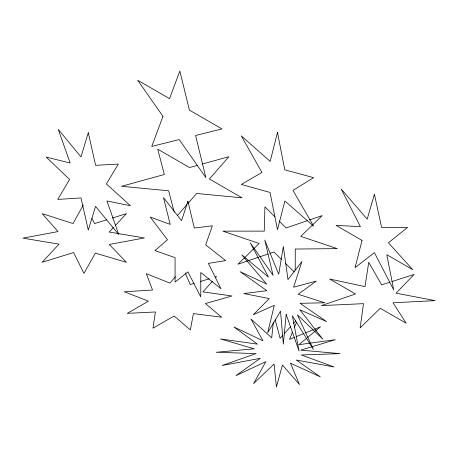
<?xml version="1.0" encoding="UTF-8"?>
<svg xmlns="http://www.w3.org/2000/svg" width="458" height="458" viewBox="0 0 458 458"><rect width="100%" height="100%" fill="white"/><g stroke="black" fill="none" stroke-linecap="round" stroke-linejoin="round"><path stroke-width="0.69" d="M295.221 270.117L295.278 249.043L337.288 248.637L300.751 236.391L322.192 215.581L309.511 219.937M273.323 322.529L271.709 337.855L250.973 319.003L262.961 340.775L233.878 326.949L257.493 344.153L220.556 338.954L254.287 348.801L216.291 352.259L256.022 353.616L222.17 365.455L260.247 358.339L235.927 375.64L265.892 361.597L253.572 383.581L274.073 364.041L276.42 386.976L282.414 365.043L299.469 384.514L290.469 363.188L320.262 376.825L296.315 360.034L334.031 366.955L301.37 354.984L339.985 353.628L300.648 350.141L335.348 339.693L298.782 344.691L306.373 338.439M292.507 332.096L289.53 339.349L294.797 337.22M294.397 327.476L296.561 322.197M83.27 205.098L73.022 223.544L42.147 213.64L58.017 231.588L22.9 238.149L59.019 244.125L42.147 262.291L73.606 252.547L83.957 273.403L95.321 253.131L126.414 262.291L109.262 244.463L144.407 237.954L109.176 232.046L113.487 227.443M175.368 276.746L169.935 283.101L146.291 273.678L152.548 290.017L124.244 291.775L148.432 301.141L127.284 313.352L155.382 311.967L152.995 328.191L174.143 315.986L190.362 329.949L193.402 313.604L221.712 317.217L205.39 303.568L231.971 295.988L202.917 291.889L212.357 281.361M177.515 215.38L186.875 204.697M187.809 203.627L196.7 193.476L241.984 197.81L209.392 178.992L228.92 156.699L202.453 163.993M215.661 277.674L216.605 276.626L215.249 277.027M282.952 335.113L280.096 338.273L275.155 319.69M284.378 333.527L290.567 326.674M293.423 323.514L295.805 320.875M115.405 225.399L126.414 213.64L112.17 218.082M307.461 337.546L320.48 326.823L314.554 329.222M296.114 336.687L304.015 333.487M305.331 332.955L313.238 329.754M307.507 220.624L286.147 227.958L279.077 220.928M258.587 257.219L237.925 264.237L259.091 243.456L222.869 231.158L264.237 231.124L264.942 206.867L275.04 216.909M259.915 256.766L267.913 254.053M269.917 253.371L273.913 252.014L281.521 259.486M389.781 282.254L381.669 284.865L368.719 262.32L365.02 286.616L329.594 279.014L355.534 293.99L321.447 305.595L363.492 303.665L360.143 327.939L380.255 308.257L406.194 323.233L393.021 302.784L435.1 300.648L396.061 293.172L414.112 274.439L391.808 281.607M106.743 219.777L94.537 223.59L91.978 218.506M194.232 283.307L190.167 284.527L185.25 272.911M200.335 281.487L209.146 278.853M197.701 165.304L189.56 167.542L157.712 149.159L164.359 174.487L121.542 186.286L168.63 190.791L174.2 212.037M285.58 263.464L294.202 271.932M286.164 314.434L283.342 344.147L280.519 311.171L267.644 332.84L274.313 305.309L253.28 314.749L269.275 298.587L243.885 293.555L266.854 290.687L240.147 271.703L266.665 284.046L241.813 254.843L268.508 277.142L250.377 243.021L273.065 275.344L264.764 240.072L278.716 274.239L283.342 246.513L287.968 279.58L301.919 261.529L293.618 287.212L316.306 281.086L298.175 294.265L324.871 302.795L300.019 303.305L326.537 321.579L299.83 309.723L322.798 339.115L297.408 314.829L313.404 349.46L292.37 315.734L299.04 350.965L286.164 314.434M277.474 132.425L270.168 161.393L241.297 135.877L261.953 172.46L241.297 184.454L270.06 192.452L277.474 229.727L284.882 201.005L313.644 226.223L292.988 190.385L313.644 177.641L284.773 169.826L277.474 132.425M362.043 240.404L355.053 267.661L374.404 252.627L393.754 290L386.764 254.677L412.704 269.653L388.401 242.774L407.591 227.426L381.6 227.477L374.404 194.169L367.207 219.17L341.216 189.097L360.4 226.613L336.103 225.428L362.043 240.404M88.285 132.757L80.963 156.888L58.229 129.333L70.166 163.025L46.155 157.083L69.633 179.427L57.76 199.407L80.992 197.948L88.285 230.059L95.579 206.363L118.817 234.656L106.943 200.97L130.421 205.734L106.405 183.944L118.341 164.038L95.608 165.338L88.285 132.757M187.929 201.199L181.551 220.682L163.472 197.575L170.199 224.386L150.218 217.075L167.502 239.786L154.867 250.589L175.071 257.654L175.071 282.076L187.929 271.892L200.781 296.916L200.781 272.499L220.985 288.758L208.356 263.373L225.639 260.613L205.653 244.853L212.38 225.811L194.306 228.044L187.929 201.199M162.962 116.343L151.77 146.4L179.221 139.564L205.871 177.635L195.583 135.488L221.975 128.916L189.383 110.097L179.839 71.024L169.552 98.653L137.703 80.264L162.962 116.343"/></g></svg>
